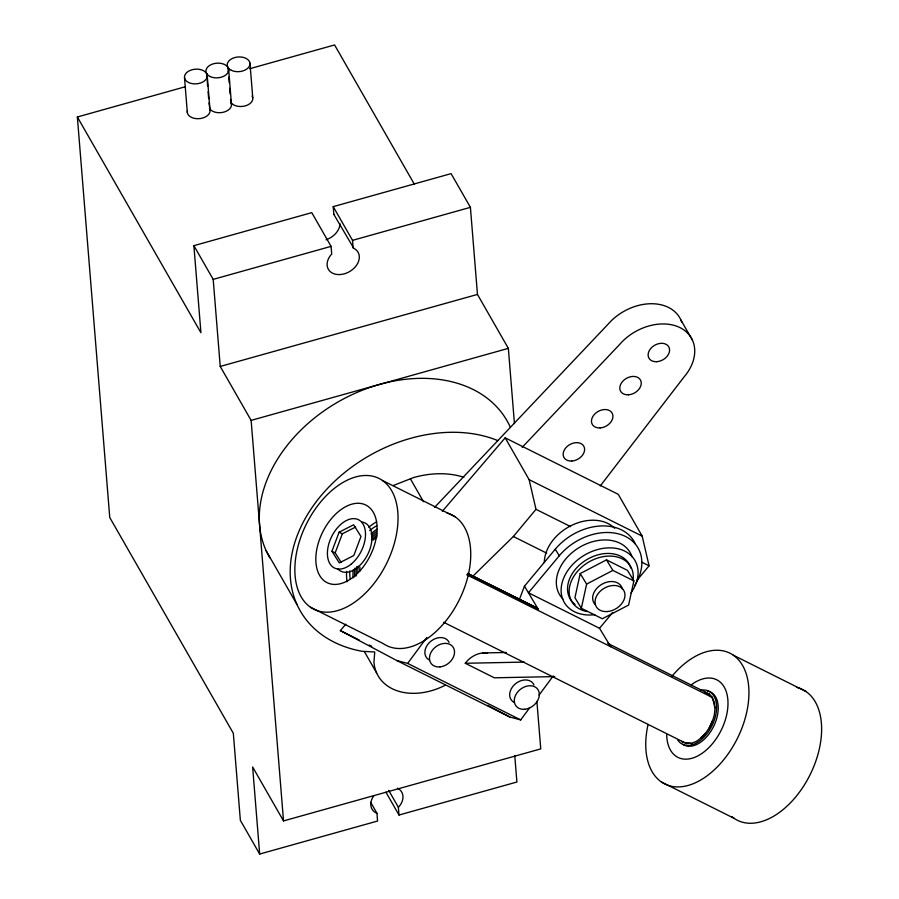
<?xml version="1.0" encoding="UTF-8"?>
<svg xmlns="http://www.w3.org/2000/svg" width="899" height="899" viewBox="0 0 899 899"><rect width="100%" height="100%" fill="white"/><g stroke="black" fill="none" stroke-linecap="round" stroke-linejoin="round"><path stroke-width="1.35" d="M466.693 574.753L712.491 697.545L715.042 708.142L714.357 714.615C711.839 725.414 705.659 735.708 696.04 741.529L691.005 743.451L682.172 742.102L681.925 741.304L443.679 622.288M580.203 573.562L574.933 597.745L581.338 608.275L602.33 618.759L628.603 605.072L633.874 580.889L627.48 570.371L606.477 559.875L580.203 573.562L586.609 584.092L581.338 608.275M331.945 551.256L339.114 532.197L353.633 524.791L360.982 536.456L353.813 555.515L339.294 562.92L331.945 551.256L335.181 552.874L341.058 562.201M335.181 552.874L342.339 533.804L355.656 527.028M519.094 600.251L524.454 586.193L555.279 549.199A50.22 37.073 -31.3 0 1 635.267 543.783M709.3 727.752L712.469 720.751M345.789 624.198L340.328 630.592L396.762 660.54L407.652 663.406L426.8 637.503M396.762 660.54L509.845 717.031L520.723 719.897L529.882 707.502M539.04 695.118L553.2 675.969M600.262 485.932L684.083 376.917A45.658 33.443 -29.8 0 0 680.094 327.663A45.658 33.443 -29.8 0 0 619.467 344.643L522.184 447.342M472.065 577.012L513.363 536.501L535.995 509.328L529.118 479.639L505.182 437.835L442.33 511.317M634.436 585.732A50.22 37.073 -31.3 0 0 622.962 535.332A50.22 37.073 -31.3 0 0 559.268 555.773L528.455 592.778L538.254 609.308L467.896 574.158M636.885 580.439L649.067 565.808L642.189 536.13L618.254 494.326L505.182 437.835M609.331 644.819A27.397 16.755 -63.5 0 1 610.724 646.707L599.532 628.277L612.736 612.421M434.52 507.452L607.881 324.415A45.658 33.443 -29.8 0 1 650.123 303.738A45.658 33.443 -29.8 0 1 681.79 322.28M700.602 738.203L705.277 733.517M514.779 755.756L516.903 782.018L398.999 815.033L398.369 807.257L398.987 806.673A17.126 12.541 -29.8 0 0 397.493 788.198M586.609 584.092L612.871 570.404L633.874 580.889M393.166 485.55L413.798 477.493A85.607 62.705 -29.8 0 1 463.828 477.29M704.479 692.657L705.445 692.342L708.592 694.197L711.806 697.377L714.402 702.31L714.727 707.659M370.736 802.425L376.939 813.258L377.569 821.034L259.665 854.05L240.359 820.337L233.324 733.269L109.757 517.509L77.359 116.982L185.093 86.81M249.742 68.706L334.585 44.95L414.417 184.34M77.359 116.982L200.927 332.731L193.881 245.663L311.773 212.647L331.079 246.36L331.709 254.136L331.09 254.72A17.126 12.541 -29.8 0 0 332.585 273.195A17.126 12.541 -29.8 0 0 355.33 266.823A17.126 12.541 -29.8 0 0 353.835 248.36L333.844 214.423L333.214 206.646L451.107 173.631L470.413 207.343L477.459 294.423L508.351 348.363L514.442 423.586M193.881 245.663L213.187 279.375L331.079 246.36M333.214 206.646L352.52 240.359L470.413 207.343M213.187 279.375L220.233 366.444L477.459 294.423M220.233 366.444L251.124 420.384L508.351 348.363M259.665 854.05L252.63 766.982L283.522 820.922L540.749 748.889L536.905 701.411M708.592 694.197L709.435 694.14L712.491 697.545M482.853 652.944L506.339 652.472M554.739 676.599L494.338 677.801L465.266 663.271L524.218 662.102M333.844 214.423L334.529 214.647M376.939 813.258L376.254 813.044A17.126 12.541 -29.8 0 1 373.883 795.671M681.925 741.304L686.274 743.642L690.578 743.158L692.196 743.967M529.118 479.639L642.189 536.13M535.995 509.328L570.584 526.6M641.661 562.111L649.067 565.808M513.363 536.501L546.704 553.155M733.303 655.202L805.998 691.511M382.423 480.459A73.055 44.692 -63.5 0 1 360.544 597.644A73.055 44.692 -63.5 0 1 296.412 553.447A73.055 44.692 -63.5 0 1 382.423 480.459L455.119 516.779M599.532 628.277L528.455 592.778L524.454 586.193M467.491 573.281L536.591 607.803L538.254 609.308M607.668 643.302L709.435 694.14M468.525 574L536.591 607.803M339.114 532.197L342.339 533.804M661.383 781.984L734.067 818.304M310.503 607.241L383.188 643.56A73.055 44.692 -63.5 0 0 459.647 599.105A73.055 44.692 -63.5 0 0 446.87 512.924M407.652 663.406L520.723 719.897M340.328 630.592L359.173 639.998M369.219 645.021L371.737 646.28M487.752 705.31L509.845 717.031M206.635 73.606L205.118 71.785A11.417 7.349 -4.6 0 0 186.453 72.808A11.417 7.349 -4.6 0 0 193.038 83.776A11.417 7.349 -4.6 0 0 207.197 75.258L206.635 73.606L206.86 76.393M606.477 559.875L612.871 570.404M555.279 549.199L559.268 555.773M680.869 319.943L692.455 340.17M410.394 478.819L423.496 501.698M364.32 651.472L376.681 673.048M266.138 550.694L297.03 604.634M388.716 790.401L398.369 807.257M385.907 792.154L398.999 815.033M209.006 102.868L210.006 110.083A11.417 7.349 -4.6 0 1 198.308 118.713A11.417 7.349 -4.6 0 1 187.43 110.678M352.52 240.359L353.15 248.135M249.956 63.054L252.776 97.879M228.638 69.245L231.448 104.082M227.953 67.414L228.29 71.594M228.751 77.168L229.2 82.73M229.65 88.304L230.099 93.878M230.549 99.452L230.773 102.239A11.417 7.349 -4.6 0 1 224.132 112.038A11.417 7.349 -4.6 0 1 209.456 108.442M251.124 420.384L283.522 820.922M207.197 75.258L210.006 110.083M207.197 80.573L207.647 86.147M208.096 91.72L208.658 98.688M184.52 77.775L187.34 112.6M497.877 440.634A136.974 100.34 -29.8 0 0 309.728 511.037A136.974 100.34 -29.8 0 0 362.095 651.292L374.737 651.989L373.939 662.293A57.075 41.804 -29.8 0 0 444.803 685.454M340.013 223.716A17.126 12.541 -29.8 0 1 326 239.808M269.97 558.021A136.974 100.34 -29.8 0 1 341.744 399.875A136.974 100.34 -29.8 0 1 510.239 427.025M252.091 96.036A11.417 7.349 -4.6 0 1 245.449 105.835A11.417 7.349 -4.6 0 1 230.773 102.239M429.497 660.124A13.699 10.417 -38.4 0 1 430.037 641.942A13.699 10.417 -38.4 0 1 449.107 642.414M514.183 702.434A13.699 10.417 -38.4 0 1 514.981 684.195A13.699 10.417 -38.4 0 1 533.961 684.903M700.804 690.263A29.645 18.137 -63.5 0 1 712.48 724.628A29.645 18.137 -63.5 0 1 677.7 739.888M544.322 562.538A41.096 30.33 -31.3 0 1 571.607 525.387A41.096 30.33 -31.3 0 1 614.691 528.309M707.502 691.005A29.645 18.137 -63.5 0 1 714.098 725.437A29.645 18.137 -63.5 0 1 682.701 744.248M465.266 663.271A20.542 15.62 -38.4 0 1 487.55 653.079M362.331 522.061A26.97 16.497 -63.5 0 1 367.343 555.133A26.97 16.497 -63.5 0 1 337.889 568.966M359.746 571.236A29.645 18.137 -63.5 0 1 359.96 567.112M373.242 540.108A29.645 18.137 -63.5 0 1 377.108 536.872M562.931 599.004A41.096 30.33 -31.3 0 1 579.113 547.57A41.096 30.33 -31.3 0 1 632.143 557.054M594.79 614.669A41.096 30.33 -31.3 0 1 562.718 580.675A41.096 30.33 -31.3 0 1 616.444 548.424A41.096 30.33 -31.3 0 1 631.008 592.913M587.182 611.556A34.241 25.273 -31.3 0 1 571.09 581.709A34.241 25.273 -31.3 0 1 609.117 556.076A34.241 25.273 -31.3 0 1 632.93 580.72M691.196 684.881A43.377 26.532 -63.5 0 1 727.696 698.175A43.377 26.532 -63.5 0 1 699.703 754.857A43.377 26.532 -63.5 0 1 666.698 734.494M575.057 604.443A34.241 25.273 -31.3 0 1 585.26 560.583A34.241 25.273 -31.3 0 1 630.851 568.123M595.205 604.488A15.98 11.799 -31.3 0 1 602.105 584.136A15.98 11.799 -31.3 0 1 622.389 589.193M347.126 581.754A43.377 26.532 -63.5 0 1 346.609 571.359M368.792 527.241A43.377 26.532 -63.5 0 1 376.703 521.858M354.712 576.877A36.522 22.351 -63.5 0 1 354.959 568.101M371.512 535.546A36.522 22.351 -63.5 0 1 376.647 531.388M356.319 575.866A34.241 20.947 -63.5 0 1 356.689 566.673M371.781 537.4A34.241 20.947 -63.5 0 1 376.872 533.219M671.767 676.453A73.055 44.692 -63.5 0 1 747.417 678.194A73.055 44.692 -63.5 0 1 695.826 782.579A73.055 44.692 -63.5 0 1 648.078 724.403M796.48 687.342A73.055 44.692 -63.5 0 1 810.066 774.781A73.055 44.692 -63.5 0 1 731.988 816.719M353.105 577.877A38.803 23.745 -63.5 0 1 353.217 569.887M370.961 533.972A38.803 23.745 -63.5 0 1 376.917 529.208M357.802 572.517A31.959 19.553 -63.5 0 1 358.274 566.28M371.444 539.872A31.959 19.553 -63.5 0 1 377.108 535.062M350.228 579.001A38.803 23.745 -63.5 0 1 349.778 570.887M369.669 530.612A38.803 23.745 -63.5 0 1 376.76 525.791M571.786 461.041A11.417 8.361 -29.8 0 0 584.058 446.702A11.417 8.361 -29.8 0 0 565.808 447.814A11.417 8.361 -29.8 0 0 571.786 461.041M600.116 427.924A11.417 8.361 -29.8 0 0 612.376 413.585A11.417 8.361 -29.8 0 0 594.127 414.697A11.417 8.361 -29.8 0 0 600.116 427.924M628.435 394.807A11.417 8.361 -29.8 0 0 640.695 380.468A11.417 8.361 -29.8 0 0 622.456 381.581A11.417 8.361 -29.8 0 0 628.435 394.807M656.753 361.69A11.417 8.361 -29.8 0 0 669.025 347.351A11.417 8.361 -29.8 0 0 650.775 348.464A11.417 8.361 -29.8 0 0 656.753 361.69M231.391 70.347A11.417 7.349 -4.6 0 0 249.855 64.975A11.417 7.349 -4.6 0 0 234.594 57.615A11.417 7.349 -4.6 0 0 231.391 70.347M210.074 76.539A11.417 7.349 -4.6 0 0 228.537 71.178A11.417 7.349 -4.6 0 0 213.277 63.818A11.417 7.349 -4.6 0 0 210.074 76.539M524.679 709.266A13.699 10.417 -38.4 0 0 538.568 690.713A13.699 10.417 -38.4 0 0 517.172 692.612A13.699 10.417 -38.4 0 0 524.679 709.266M440.027 666.889A13.699 10.417 -38.4 0 0 453.703 648.224A13.699 10.417 -38.4 0 0 432.262 650.382A13.699 10.417 -38.4 0 0 440.027 666.889M351.531 563.83A26.97 16.497 -63.5 0 0 359.836 520.521A26.97 16.497 -63.5 0 0 328.023 547.21A26.97 16.497 -63.5 0 0 351.531 563.83M607.162 611.556A15.98 11.799 -31.3 0 0 624.153 591.16A15.98 11.799 -31.3 0 0 598.7 592.879A15.98 11.799 -31.3 0 0 607.162 611.556M354.824 575.798A43.377 26.532 -63.5 0 0 367.815 506.216A43.377 26.532 -63.5 0 0 316.751 549.547A43.377 26.532 -63.5 0 0 354.824 575.798"/></g></svg>
